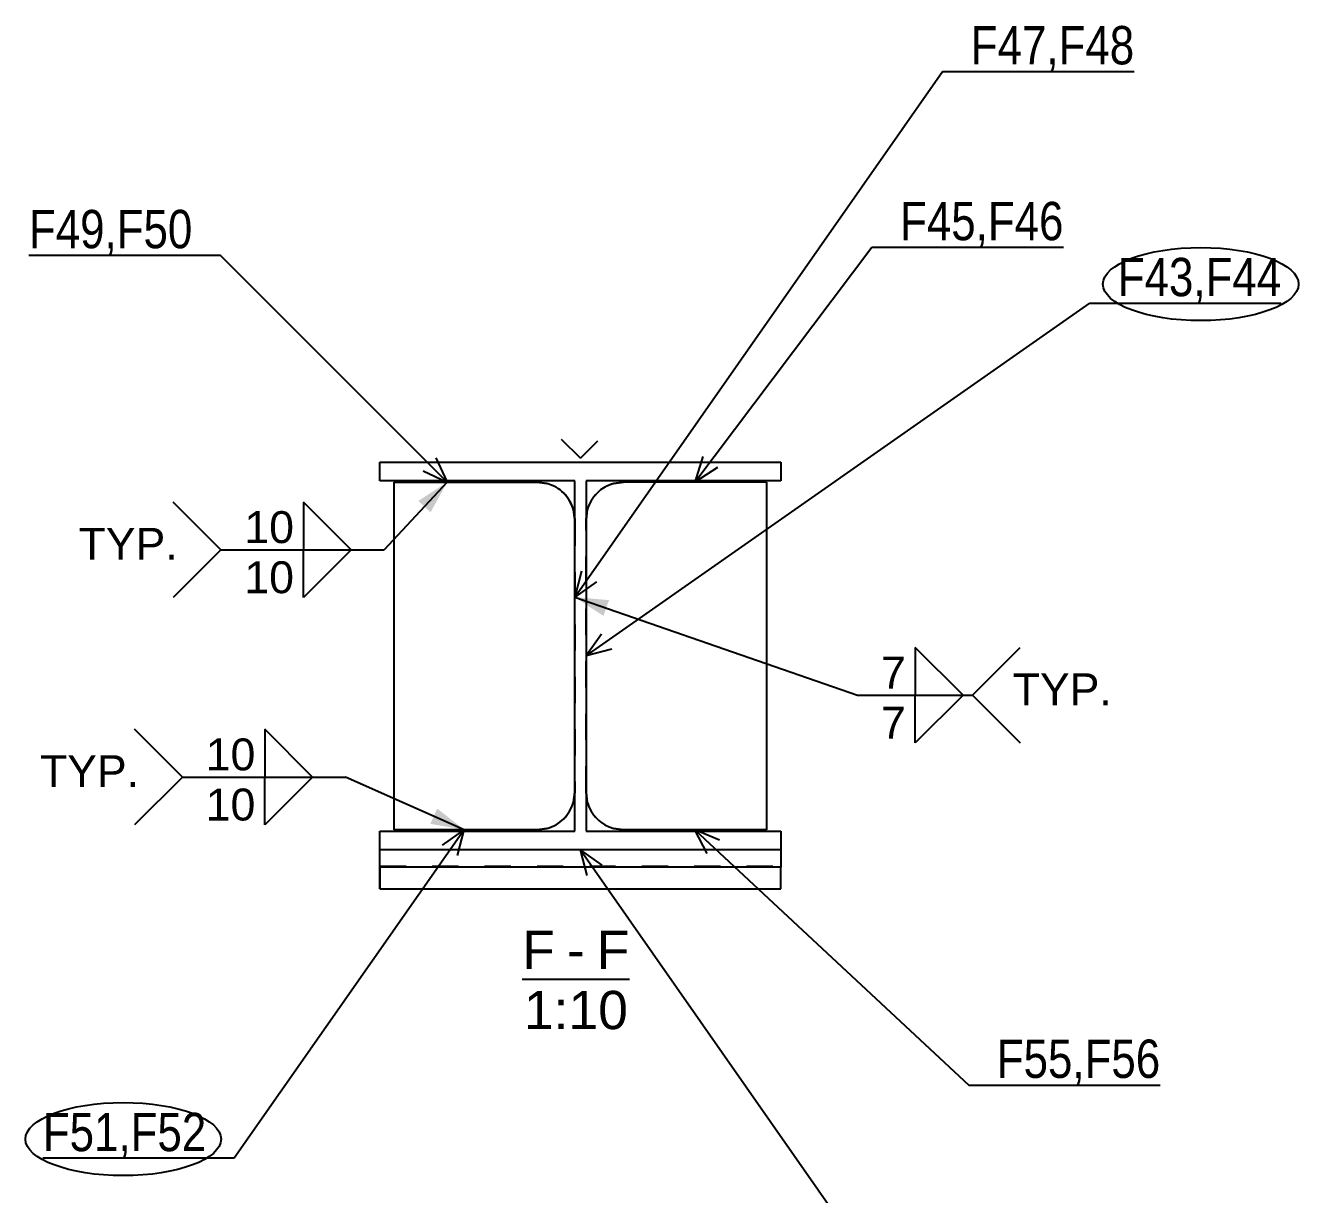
# Model space of a CAD drawing. Header units: millimetres. Extents: x -22 to 819, y -311 to 283.
# Drawn here: x 459 to 554.2, y -219.6 to -132.1 of the extents above; entities that cross this region are included whole.
import ezdxf

# ---------------------------------------------------------------- set-up
doc = ezdxf.new("R2010")
doc.units = ezdxf.units.MM
doc.linetypes.add('DXK_LINE_DOT2', pattern=[3.9198, 1.9599, -1.9599])
doc.layers.add('WELD_LABELS', color=5, linetype='Continuous')
doc.styles.add('Arial', font='ARIAL.TTF', dxfattribs={"height": 0.2})
doc.styles.add('Arial Narrow', font='ARIALN.TTF', dxfattribs={"height": 0.2})

# ---------------------------------------------------------------- blocks, each defined once
blk = doc.blocks.new('Unknown-43751636-13 - 2046')
at = {"color": 6, "linetype": 'Continuous'}
blk.add_line((496.166, -203.474), (504.186, -203.474), dxfattribs=at)
at = {"color": 0, "linetype": 'Continuous'}
for points in [[(498.61, -202.724), (498.61, -199.724), (496.166, -199.724), (496.166, -202.724)], [(500.843, -202.724), (500.843, -199.724), (499.51, -199.724), (499.51, -202.724)], [(504.186, -202.724), (504.186, -199.724), (501.743, -199.724), (501.743, -202.724)], [(504.067, -207.224), (504.067, -204.224), (496.285, -204.224), (496.285, -207.224)]]:
    blk.add_wipeout(points, dxfattribs=at)
at = {"color": 6, "linetype": 'Continuous', "style": 'Arial'}
for s, height, p in [('F', 2.865, (496.166, -202.724)), ('F', 2.865, (501.743, -202.724)), ('-', 2.865, (499.51, -202.724)), ('1:10', 2.8652, (496.285, -207.224))]:
    blk.add_text(s, height=height, dxfattribs=at).set_placement(p)
blk = doc.blocks.new('Part-43751636-2089 - 2046')
at = {"color": 2, "linetype": 'Continuous'}
for p, q in [((485.516, -195.107), (485.516, -193.808)), ((515.516, -193.808), (515.516, -195.107)), ((515.516, -195.107), (485.516, -195.107)), ((485.516, -195.107), (485.516, -196.724)), ((515.516, -196.724), (515.516, -195.107)), ((485.516, -196.724), (515.516, -196.724))]:
    blk.add_line(p, q, dxfattribs=at)
at = {"color": 7, "linetype": 'DXK_LINE_DOT2'}
for p, q in [((515.516, -193.808), (485.516, -193.808)), ((485.516, -195.021), (515.516, -195.021)), ((485.516, -196.724), (485.516, -195.107)), ((515.516, -196.724), (515.516, -195.107))]:
    blk.add_line(p, q, dxfattribs=at)
blk = doc.blocks.new('Part-43751636-2078 - 2046')
at = {"color": 2, "linetype": 'Continuous'}
for p, q in [((500.516, -164.508), (499.116, -163.108)), ((500.516, -164.508), (501.816, -163.208)), ((485.516, -164.808), (515.516, -164.808)), ((485.516, -166.208), (485.516, -164.808)), ((515.516, -164.808), (515.516, -166.208)), ((500.091, -166.208), (485.516, -166.208)), ((500.091, -192.408), (500.091, -166.208)), ((515.516, -166.208), (500.941, -166.208)), ((500.941, -166.208), (500.941, -192.408)), ((485.516, -193.808), (485.516, -192.408)), ((485.516, -192.408), (500.091, -192.408)), ((500.941, -192.408), (515.516, -192.408)), ((515.516, -192.408), (515.516, -193.808)), ((515.516, -193.808), (485.516, -193.808))]:
    blk.add_line(p, q, dxfattribs=at)
blk = doc.blocks.new('Part-43751636-2083 - 2046')
at = {"color": 2, "linetype": 'Continuous'}
for p, q in [((503.016, -166.403), (503.741, -166.308)), ((514.441, -166.308), (503.741, -166.308)), ((514.441, -166.308), (514.441, -192.308)), ((500.941, -169.108), (501.036, -168.383)), ((501.036, -190.233), (500.941, -189.508)), ((503.741, -192.308), (503.016, -192.213)), ((514.441, -192.308), (503.741, -192.308))]:
    blk.add_line(p, q, dxfattribs=at)
at = {"color": 7, "linetype": 'DXK_LINE_DOT2'}
for p, q in [((503.741, -166.308), (503.016, -166.403)), ((501.036, -168.383), (500.941, -169.108)), ((500.941, -189.508), (500.941, -169.108)), ((500.941, -189.508), (501.036, -190.233)), ((503.016, -192.213), (503.741, -192.308))]:
    blk.add_line(p, q, dxfattribs=at)
at = {"color": 2, "linetype": 'Continuous'}
for centre, start, end in [((503.741, -169.108), 105, 165), ((503.741, -189.508), 195, 255)]:
    blk.add_arc(centre, 2.8, start, end, dxfattribs=at)
at = {"color": 7, "linetype": 'DXK_LINE_DOT2'}
for centre, start, end in [((503.741, -169.108), 105, 165), ((503.741, -189.508), 195, 255)]:
    blk.add_arc(centre, 2.8, start, end, dxfattribs=at)
blk = doc.blocks.new('Part-43751636-2088 - 2046')
at = {"color": 2, "linetype": 'Continuous'}
for p, q in [((486.591, -192.308), (486.591, -166.308)), ((486.591, -166.308), (497.291, -166.308)), ((497.291, -166.308), (498.015, -166.403)), ((499.995, -168.383), (500.091, -169.108)), ((500.091, -189.508), (499.995, -190.233)), ((497.291, -192.308), (486.591, -192.308)), ((498.015, -192.213), (497.291, -192.308))]:
    blk.add_line(p, q, dxfattribs=at)
at = {"color": 7, "linetype": 'DXK_LINE_DOT2'}
for p, q in [((498.015, -166.403), (497.291, -166.308)), ((500.091, -169.108), (499.995, -168.383)), ((500.091, -169.108), (500.091, -189.508)), ((499.995, -190.233), (500.091, -189.508)), ((497.291, -192.308), (498.015, -192.213))]:
    blk.add_line(p, q, dxfattribs=at)
at = {"color": 2, "linetype": 'Continuous'}
for centre, start, end in [((497.291, -169.108), 15, 75), ((497.291, -189.508), 285, 345)]:
    blk.add_arc(centre, 2.8, start, end, dxfattribs=at)
at = {"color": 7, "linetype": 'DXK_LINE_DOT2'}
for centre, start, end in [((497.291, -169.108), 15, 75), ((497.291, -189.508), 285, 345)]:
    blk.add_arc(centre, 2.8, start, end, dxfattribs=at)
blk = doc.blocks.new('WeldMark-43751636-2094 - 2046')
at = {"linetype": 'Continuous'}
blk.add_hatch(color=3, dxfattribs=at).paths.add_polyline_path([(489.801, -190.723), (491.833, -192.308), (489.295, -191.866)])
at = {"color": 3, "linetype": 'Continuous'}
for p, q in [((470.74, -188.366), (467.169, -184.795)), ((480.482, -188.366), (476.91, -184.795)), ((476.91, -184.795), (476.91, -188.366)), ((470.74, -188.366), (467.169, -191.938)), ((476.91, -188.366), (480.482, -188.366)), ((476.91, -188.366), (480.482, -188.366)), ((480.482, -188.366), (476.91, -191.938)), ((476.91, -191.938), (476.91, -188.366)), ((491.833, -192.308), (482.946, -188.366))]:
    blk.add_line(p, q, dxfattribs=at)
at = {"color": 0}
blk.add_wipeout([(476.396, -188.066), (476.396, -185.166), (472.29, -185.166), (472.29, -188.066)], dxfattribs=at)
at = {"color": 0, "linetype": 'Continuous'}
blk.add_wipeout([(476.396, -191.816), (476.396, -188.916), (472.29, -188.916), (472.29, -191.816)], dxfattribs=at)
at = {"color": 3, "linetype": 'Continuous'}
blk.add_line((470.74, -188.366), (482.946, -188.366), dxfattribs=at)
at = {"color": 3, "style": 'Arial'}
blk.add_text('10', height=2.3877, dxfattribs=at).set_placement((472.49, -187.866))
at = {"color": 3, "linetype": 'Continuous', "style": 'Arial'}
blk.add_text('10', height=2.3877, dxfattribs=at).set_placement((472.49, -191.616))
at = {"color": 0, "linetype": 'Continuous'}
blk.add_wipeout([(467.49, -189.116), (467.49, -186.616), (460.085, -186.616), (460.085, -189.116)], dxfattribs=at)
at = {"color": 3, "linetype": 'Continuous', "style": 'Arial'}
blk.add_text('TYP.', height=2.3877, dxfattribs=at).set_placement((460.085, -189.116))
blk = doc.blocks.new('WeldMark-43751636-2099 - 2046')
at = {"linetype": 'Continuous'}
blk.add_hatch(color=3, dxfattribs=at).paths.add_polyline_path([(502.248, -176.312), (500.091, -174.902), (502.658, -175.131)])
at = {"color": 3, "linetype": 'Continuous'}
for p, q in [((500.091, -174.902), (521.259, -182.242)), ((529.148, -182.242), (525.576, -178.67)), ((525.576, -178.67), (525.576, -182.242)), ((529.862, -182.242), (533.433, -178.67)), ((525.576, -182.242), (529.148, -182.242)), ((525.576, -182.242), (529.148, -182.242)), ((529.148, -182.242), (525.576, -185.813)), ((525.576, -185.813), (525.576, -182.242)), ((529.862, -182.242), (533.433, -185.813))]:
    blk.add_line(p, q, dxfattribs=at)
at = {"color": 0}
blk.add_wipeout([(525.062, -181.942), (525.062, -179.042), (522.809, -179.042), (522.809, -181.942)], dxfattribs=at)
at = {"color": 0, "linetype": 'Continuous'}
blk.add_wipeout([(525.062, -185.692), (525.062, -182.792), (522.809, -182.792), (522.809, -185.692)], dxfattribs=at)
at = {"color": 3, "linetype": 'Continuous'}
blk.add_line((521.259, -182.242), (529.862, -182.242), dxfattribs=at)
at = {"color": 3, "style": 'Arial'}
blk.add_text('7', height=2.388, dxfattribs=at).set_placement((523.009, -181.742))
at = {"color": 3, "linetype": 'Continuous', "style": 'Arial'}
blk.add_text('7', height=2.388, dxfattribs=at).set_placement((523.009, -185.492))
at = {"color": 0, "linetype": 'Continuous'}
blk.add_wipeout([(540.267, -182.992), (540.267, -180.492), (532.862, -180.492), (532.862, -182.992)], dxfattribs=at)
at = {"color": 3, "linetype": 'Continuous', "style": 'Arial'}
blk.add_text('TYP.', height=2.3877, dxfattribs=at).set_placement((532.862, -182.992))
blk = doc.blocks.new('WeldMark-43751636-2111 - 2046')
at = {"linetype": 'Continuous'}
blk.add_hatch(color=3, dxfattribs=at).paths.add_polyline_path([(488.393, -167.708), (490.556, -166.308), (489.307, -168.562)])
at = {"color": 3, "linetype": 'Continuous'}
for p, q in [((490.556, -166.308), (485.835, -171.363)), ((473.629, -171.363), (470.057, -167.792)), ((483.37, -171.363), (479.799, -167.792)), ((479.799, -167.792), (479.799, -171.363)), ((473.629, -171.363), (470.057, -174.935)), ((479.799, -171.363), (483.37, -171.363)), ((479.799, -171.363), (483.37, -171.363)), ((483.37, -171.363), (479.799, -174.935)), ((479.799, -174.935), (479.799, -171.363))]:
    blk.add_line(p, q, dxfattribs=at)
at = {"color": 0}
blk.add_wipeout([(479.285, -171.063), (479.285, -168.163), (475.179, -168.163), (475.179, -171.063)], dxfattribs=at)
at = {"color": 0, "linetype": 'Continuous'}
blk.add_wipeout([(479.285, -174.813), (479.285, -171.913), (475.179, -171.913), (475.179, -174.813)], dxfattribs=at)
at = {"color": 3, "linetype": 'Continuous'}
blk.add_line((473.629, -171.363), (485.835, -171.363), dxfattribs=at)
at = {"color": 3, "style": 'Arial'}
blk.add_text('10', height=2.3877, dxfattribs=at).set_placement((475.379, -170.863))
at = {"color": 3, "linetype": 'Continuous', "style": 'Arial'}
blk.add_text('10', height=2.3877, dxfattribs=at).set_placement((475.379, -174.613))
at = {"color": 0, "linetype": 'Continuous'}
blk.add_wipeout([(470.379, -172.113), (470.379, -169.613), (462.974, -169.613), (462.974, -172.113)], dxfattribs=at)
at = {"color": 3, "linetype": 'Continuous', "style": 'Arial'}
blk.add_text('TYP.', height=2.3877, dxfattribs=at).set_placement((462.974, -172.113))

msp = doc.modelspace()

# ---------------------------------------------------------------- linework, layer by layer
at = {"layer": 'WELD_LABELS', "color": 5}
for p, q in [((527.622, -135.583), (541.949, -135.583)), ((473.586, -149.338), (459.26, -149.338)), ((509.091, -166.308), (522.331, -148.738)), ((522.331, -148.738), (536.657, -148.738)), ((538.622, -152.924), (552.948, -152.924)), ((509.674, -164.395), (509.091, -166.308)), ((510.769, -165.22), (509.091, -166.308)), ((510.932, -193.088), (509.091, -192.308)), ((509.997, -194.091), (509.091, -192.308)), ((509.091, -192.308), (529.569, -211.404)), ((502.155, -194.954), (500.516, -193.808)), ((501.032, -195.74), (500.516, -193.808)), ((529.569, -211.404), (543.895, -211.404)), ((474.626, -216.883), (460.3, -216.883))]:
    msp.add_line(p, q, dxfattribs=at)
at = {"layer": 'WELD_LABELS', "color": 1}
for centre in [(546.931, -151.491), (466.317, -215.45)]:
    msp.add_ellipse(centre, major_axis=(7.317, 0), ratio=0.373462, dxfattribs=at)

# ---------------------------------------------------------------- block references
for name in ['Part-43751636-2078 - 2046', 'Part-43751636-2088 - 2046', 'Part-43751636-2083 - 2046', 'Part-43751636-2089 - 2046', 'Unknown-43751636-13 - 2046']:
    msp.add_blockref(name, (0, 0))

# ---------------------------------------------------------------- texts
at = {"layer": 'WELD_LABELS', "color": 5, "lineweight": 30, "char_height": 2.8652, "style": 'Arial Narrow'}
for s, insert, attachment_point in [('F47,F48', (541.949, -135.583), 9), ('F45,F46', (536.657, -148.738), 9), ('F49,F50', (459.26, -149.338), 7), ('F43,F44', (552.948, -152.924), 9), ('F55,F56', (543.895, -211.404), 9), ('F51,F52', (460.3, -216.883), 7)]:
    msp.add_mtext(s, dxfattribs=dict(at, insert=insert, attachment_point=attachment_point))

# ---------------------------------------------------------------- next in the draw order: linework, layer by layer
at = {"layer": 'WELD_LABELS', "color": 5}
msp.add_line((500.516, -193.808), (522.312, -224.936), dxfattribs=at)

# ---------------------------------------------------------------- next in the draw order: block references
for name in ['WeldMark-43751636-2111 - 2046', 'WeldMark-43751636-2099 - 2046', 'WeldMark-43751636-2094 - 2046']:
    msp.add_blockref(name, (0, 0))

# ---------------------------------------------------------------- next in the draw order: linework, layer by layer
for p, q in [((500.091, -174.902), (527.622, -135.583)), ((490.557, -166.308), (473.586, -149.338)), ((500.941, -179.308), (538.622, -152.924)), ((489.713, -164.495), (490.557, -166.308)), ((488.743, -165.465), (490.557, -166.308)), ((500.607, -172.97), (500.091, -174.902)), ((501.73, -173.756), (500.091, -174.902)), ((502.086, -177.669), (500.941, -179.308)), ((502.873, -178.792), (500.941, -179.308)), ((491.833, -192.308), (474.626, -216.883)), ((490.194, -193.454), (491.833, -192.308)), ((491.317, -194.24), (491.833, -192.308))]:
    msp.add_line(p, q, dxfattribs=at)

doc.saveas('drawing.dxf')
